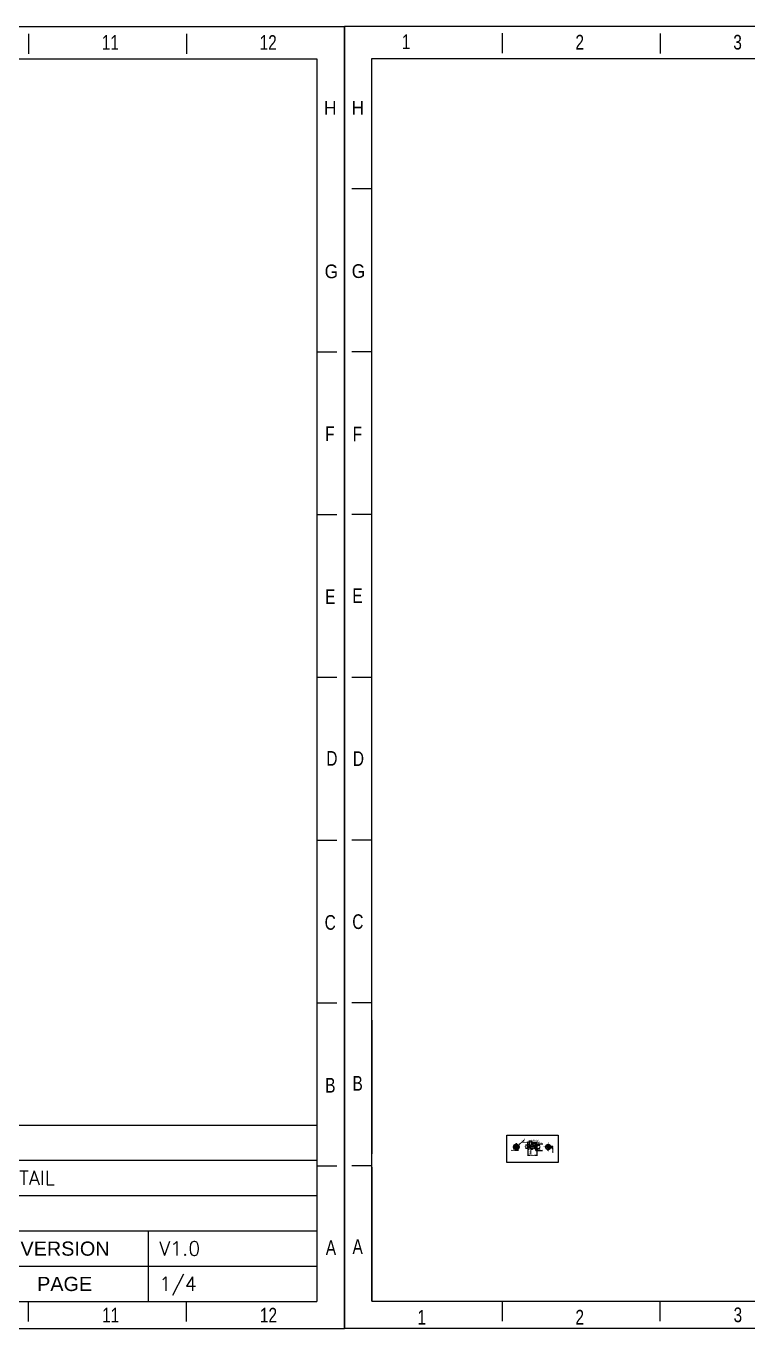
# Model space of a CAD drawing. Header units: millimetres. Extents: x 562 to 17351, y 2396 to 6995.
# Drawn here: x 3364 to 4648, y 2396 to 4714 of the extents above; entities that cross this region are included whole.
import ezdxf

# ---------------------------------------------------------------- set-up
doc = ezdxf.new("R2010")
doc.units = ezdxf.units.MM
doc.linetypes.add('CENTER', pattern=[0.6, 0.375, -0.075, 0.075, -0.075])
doc.linetypes.add('CENTER2', pattern=[28.575, 19.05, -3.175, 3.175, -3.175])
doc.layers.add('1轮廓线', color=7, linetype='Continuous', lineweight=25)
doc.layers.add('7中心线', color=1, linetype='CENTER2', lineweight=13)
doc.styles.add('CKSTANDARD', font='arial.ttf')
doc.styles.add('Roamns', font='romans.shx')
doc.styles.add('仿宋', font='simfang.ttf', dxfattribs={"width": 0.7})
doc.dimstyles.new('GB2：1', dxfattribs={"dimscale": 0.5, "dimtxt": 2.6, "dimasz": 1.8, "dimexe": 0.8, "dimexo": 0.1, "dimtad": 1, "dimdsep": 46, "dimtxsty": '仿宋', "dimcen": 2.5, "dimclrd": 3, "dimclre": 3, "dimclrt": 7, "dimadec": 0, "dimazin": 0, "dimtm": 1e-09, "dimtfac": 0.7, "dimtmove": 0, "dimatfit": 3, "dimfxl": 1, "dimtfill": 1, "dimlwd": 13, "dimlwe": 13, "dimarcsym": 0})

# ---------------------------------------------------------------- blocks, each defined once
blk = doc.blocks.new('standard template')
for p, q in [((3074, 30739), (3074, 30336)), ((6246, 30728), (6246, 30325)), ((31619, 30728), (31619, 30325)), ((34791, 30728), (34791, 30325)), ((456, 27607), (54, 27607)), ((456, 24334), (54, 24334)), ((37812, 24334), (37409, 24334)), ((456, 21062), (54, 21062)), ((37812, 21062), (37409, 21062)), ((456, 17790), (54, 17790)), ((37812, 17790), (37409, 17790)), ((456, 14517), (54, 14517)), ((37812, 14517), (37409, 14517)), ((456, 11245), (54, 11245)), ((37812, 11245), (37409, 11245)), ((456, 10901), (456, 8211)), ((456, 8211), (456, 10446)), ((456, 6313), (456, 10291)), ((23857, 8796), (37409, 8796)), ((456, 7973), (54, 7973)), ((456, 7944), (456, 5254)), ((23857, 8093), (37409, 8093)), ((37812, 7973), (37409, 7973)), ((23857, 7383), (37409, 7383)), ((23857, 6674), (37409, 6674)), ((34021, 6674), (34021, 5254)), ((23857, 5964), (37409, 5964)), ((456, 5254), (37409, 5254)), ((3074, 5254), (3074, 4851)), ((6246, 4851), (6246, 5254)), ((31619, 4851), (31619, 5254)), ((34791, 4851), (34791, 5254))]:
    blk.add_line(p, q)
at = {"color": 7}
blk.add_line((28856, 8796), (31734, 8796), dxfattribs=at)
blk.add_lwpolyline([(37963, 4700), (-97, 4700), (-97, 30879), (37963, 30879)], close=True)
for points in [[(456, 6674), (456, 5964), (456, 5254), (456, 30226), (37409, 30226), (37409, 5254)], [(456, 9631), (456, 8921), (456, 8211)]]:
    blk.add_lwpolyline(points, dxfattribs=at)
at = {"style": 'CKSTANDARD'}
for s, height, width, p in [('1', 295, 0.75, (1055, 30416)), ('2', 295, 0.75, (4545, 30408)), ('3', 295, 0.75, (7716, 30408)), ('11', 294.8, 0.75, (33090, 30408)), ('12', 294.8, 0.75, (36261, 30408)), ('H', 276, 0.9, (47, 29097)), ('H', 276, 0.9, (37555, 29102)), ('G', 276, 0.9, (50, 25816)), ('G', 276, 0.9, (37567, 25817)), ('F', 295, 0.75, (69, 22532)), ('F', 295, 0.75, (37578, 22543)), ('E', 295, 0.75, (62, 19285)), ('E', 295, 0.75, (37578, 19270)), ('D', 295, 0.75, (74, 16009)), ('D', 295, 0.75, (37601, 16020)), ('C', 295, 0.75, (62, 12732)), ('C', 295, 0.75, (37567, 12723)), ('B', 295, 0.75, (67, 9483)), ('B', 295, 0.75, (37578, 9450)), ('A', 295, 0.75, (67, 6202)), ('A', 295, 0.75, (37590, 6188)), ('1', 295, 0.75, (1373, 4783)), ('2', 295, 0.75, (4545, 4783)), ('3', 295, 0.75, (7722, 4830)), ('11', 294.8, 0.75, (33096, 4830)), ('12', 294.8, 0.75, (36267, 4830))]:
    blk.add_text(s, height=height, dxfattribs=dict(at, width=width)).set_placement(p)
at = {"char_height": 284.52, "width": 3912.01, "attachment_point": 1, "style": 'Roamns'}
for s, insert in [('{\\fArial|b0|i0|c0|p34;VERSION}', (31457, 6457)), ('{\\fArial|b0|i0|c0|p34;PAGE}', (31791, 5747))]:
    blk.add_mtext(s, dxfattribs=dict(at, insert=insert))
at = {"style": 'Roamns'}
for tag, p in [('PAGE_NAME', (27466, 7594)), ('PROJECT_NAME', (27466, 6884)), ('DRAWN_NAME', (27466, 6174)), ('VERSION', (34241, 6174)), ('SELECT_DATA', (27466, 5464)), ('PAGE_NUMBER', (34241, 5464))]:
    blk.add_attdef(tag, p, '', height=285, dxfattribs=at)
blk = doc.blocks.new('*U82')
at = {"layer": '7中心线', "color": 0, "linetype": 'CENTER2', "transparency": 16777216}
for p, q in [((-6.4, 0), (-0.58, 0)), ((0, 0.58), (0, 6.4)), ((0.58, 0), (6.4, 0)), ((0, -6.4), (0, -0.58))]:
    blk.add_line(p, q, dxfattribs=at)
at = {"layer": '7中心线', "color": 0, "linetype": 'Continuous', "transparency": 16777216}
for p, q in [((-0.29, 0), (0.29, 0)), ((0, -0.29), (0, 0.29))]:
    blk.add_line(p, q, dxfattribs=at)
blk = doc.blocks.new('*U83')
at = {"color": 0, "linetype": 'CENTER', "lineweight": 5, "ltscale": 0.2, "transparency": 16777216}
blk.add_line((13.5, 0), (-5.2, 0), dxfattribs=at)
blk = doc.blocks.new('*D84')
at = {"color": 3, "lineweight": 13, "transparency": 16777216}
for p, q in [((4259.3, 2724.6), (4259.3, 2731)), ((4260.2, 2730.6), (4261.9, 2730.6)), ((4262.8, 2724.2), (4262.8, 2731)), ((4262.8, 2730.6), (4274.8, 2730.6))]:
    blk.add_line(p, q, dxfattribs=at)
at = {"color": 3, "transparency": 16777216}
for points in [[(4260.2, 2730.8), (4260.2, 2730.5), (4259.3, 2730.6)], [(4261.9, 2730.8), (4261.9, 2730.5), (4262.8, 2730.6)]]:
    blk.add_solid(points, dxfattribs=at)
at = {"color": 7, "lineweight": 5, "transparency": 16777216, "insert": (4269.2, 2731.8), "char_height": 1.3, "attachment_point": 5, "style": '仿宋', "bg_fill": 3, "box_fill_scale": 1.1, "bg_fill_color": 256, "bg_fill_true_color": 13158600, "bg_fill_transparency": 0}
blk.add_mtext('3.5 [1/8"]%%P0.05', dxfattribs=at)
at = {"layer": 'Defpoints', "color": 0, "transparency": 16777216}
for p in [(4259.3, 2724.6), (4262.8, 2730.6), (4262.8, 2724.2)]:
    blk.add_point(p, dxfattribs=at)
blk = doc.blocks.new('*D85')
at = {"color": 3, "lineweight": 13, "transparency": 16777216}
for p, q in [((4256.8, 2728.3), (4245.5, 2728.3)), ((4256.8, 2722.7), (4256.8, 2728.7)), ((4258.4, 2728.3), (4257.7, 2728.3)), ((4259.3, 2724.6), (4259.3, 2728.7))]:
    blk.add_line(p, q, dxfattribs=at)
at = {"color": 3, "transparency": 16777216}
for points in [[(4257.7, 2728.5), (4257.7, 2728.2), (4256.8, 2728.3)], [(4258.4, 2728.5), (4258.4, 2728.2), (4259.3, 2728.3)]]:
    blk.add_solid(points, dxfattribs=at)
at = {"color": 7, "lineweight": 5, "transparency": 16777216, "insert": (4250.7, 2729.5), "char_height": 1.3, "attachment_point": 5, "style": '仿宋', "bg_fill": 3, "box_fill_scale": 1.1, "bg_fill_color": 256, "bg_fill_true_color": 13158600, "bg_fill_transparency": 0}
blk.add_mtext('2.5 [1/8"]%%P0.1', dxfattribs=at)
at = {"layer": 'Defpoints', "color": 0, "transparency": 16777216}
for p in [(4256.8, 2722.7), (4259.3, 2728.3), (4259.3, 2724.6)]:
    blk.add_point(p, dxfattribs=at)
blk = doc.blocks.new('*D86')
at = {"color": 3, "lineweight": 13, "transparency": 16777216}
for p, q in [((4261.9, 2728), (4261, 2728)), ((4262.8, 2724.2), (4262.8, 2728.4)), ((4262.8, 2728), (4264.6, 2728)), ((4264.6, 2724.2), (4264.6, 2728.4)), ((4265.5, 2728), (4276.7, 2728))]:
    blk.add_line(p, q, dxfattribs=at)
at = {"color": 3, "transparency": 16777216}
for points in [[(4261.9, 2728.1), (4261.9, 2727.8), (4262.8, 2728)], [(4265.5, 2728.1), (4265.5, 2727.8), (4264.6, 2728)]]:
    blk.add_solid(points, dxfattribs=at)
at = {"color": 7, "lineweight": 5, "transparency": 16777216, "insert": (4271.5, 2729.1), "char_height": 1.3, "attachment_point": 5, "style": '仿宋', "bg_fill": 3, "box_fill_scale": 1.1, "bg_fill_color": 256, "bg_fill_true_color": 13158600, "bg_fill_transparency": 0}
blk.add_mtext('1.8 [1/8"]%%P0.1', dxfattribs=at)
at = {"layer": 'Defpoints', "color": 0, "transparency": 16777216}
for p in [(4262.8, 2724.2), (4264.6, 2728), (4264.6, 2724.2)]:
    blk.add_point(p, dxfattribs=at)
blk = doc.blocks.new('*D87')
at = {"color": 3, "lineweight": 13, "transparency": 16777216}
for p, q in [((4264.6, 2724.6), (4264.6, 2726)), ((4265.5, 2725.6), (4271.7, 2725.6)), ((4272.6, 2722.4), (4272.6, 2726)), ((4272.6, 2725.6), (4283.3, 2725.6))]:
    blk.add_line(p, q, dxfattribs=at)
at = {"color": 3, "transparency": 16777216}
for points in [[(4265.5, 2725.7), (4265.5, 2725.4), (4264.6, 2725.6)], [(4271.7, 2725.7), (4271.7, 2725.4), (4272.6, 2725.6)]]:
    blk.add_solid(points, dxfattribs=at)
at = {"color": 7, "lineweight": 5, "transparency": 16777216, "insert": (4278.4, 2726.7), "char_height": 1.3, "attachment_point": 5, "style": '仿宋', "bg_fill": 3, "box_fill_scale": 1.1, "bg_fill_color": 256, "bg_fill_true_color": 13158600, "bg_fill_transparency": 0}
blk.add_mtext('8 [3/8"]%%P0.15', dxfattribs=at)
at = {"layer": 'Defpoints', "color": 0, "transparency": 16777216}
for p in [(4264.6, 2724.6), (4272.6, 2725.6), (4272.6, 2722.3)]:
    blk.add_point(p, dxfattribs=at)
blk = doc.blocks.new('*D88')
at = {"color": 3, "lineweight": 13, "transparency": 16777216}
for p, q in [((4261.1, 2722.2), (4261.7, 2722.2)), ((4261.1, 2717.7), (4261.7, 2717.7)), ((4261.3, 2721.3), (4261.3, 2718.6)), ((4261.3, 2717.7), (4261.3, 2704.9))]:
    blk.add_line(p, q, dxfattribs=at)
at = {"color": 3, "transparency": 16777216}
for points in [[(4261.2, 2721.3), (4261.5, 2721.3), (4261.3, 2722.2)], [(4261.2, 2718.6), (4261.5, 2718.6), (4261.3, 2717.7)]]:
    blk.add_solid(points, dxfattribs=at)
at = {"color": 7, "lineweight": 5, "transparency": 16777216, "insert": (4260.2, 2710.5), "char_height": 1.3, "attachment_point": 5, "rotation": 90, "style": '仿宋', "bg_fill": 3, "box_fill_scale": 1.1, "bg_fill_color": 256, "bg_fill_true_color": 13158600, "bg_fill_transparency": 0}
blk.add_mtext('%%C4.5 [1/8"]%%P0.1', dxfattribs=at)
at = {"layer": 'Defpoints', "color": 0, "transparency": 16777216}
for p in [(4261, 2722.2), (4261, 2717.7), (4261.3, 2717.7)]:
    blk.add_point(p, dxfattribs=at)
blk = doc.blocks.new('*D89')
at = {"color": 3, "lineweight": 13, "transparency": 16777216}
for p, q in [((4270.1, 2718.4), (4270.1, 2713.4)), ((4271, 2713.8), (4271.7, 2713.8)), ((4272.6, 2717.5), (4272.6, 2713.4)), ((4272.6, 2713.8), (4282.5, 2713.8))]:
    blk.add_line(p, q, dxfattribs=at)
at = {"color": 3, "transparency": 16777216}
for points in [[(4271, 2713.9), (4271, 2713.6), (4270.1, 2713.8)], [(4271.7, 2713.9), (4271.7, 2713.6), (4272.6, 2713.8)]]:
    blk.add_solid(points, dxfattribs=at)
at = {"color": 7, "lineweight": 5, "transparency": 16777216, "insert": (4278, 2715.2), "char_height": 1.3, "attachment_point": 5, "style": '仿宋', "bg_fill": 3, "box_fill_scale": 1.1, "bg_fill_color": 256, "bg_fill_true_color": 13158600, "bg_fill_transparency": 0}
blk.add_mtext('2.5 [1/8"]{\\H0.7x;\\S+0.3^  0;}', dxfattribs=at)
at = {"layer": 'Defpoints', "color": 0, "transparency": 16777216}
for p in [(4270.1, 2718.5), (4272.6, 2717.5), (4272.6, 2713.8)]:
    blk.add_point(p, dxfattribs=at)
blk = doc.blocks.new('*D90')
at = {"color": 3, "lineweight": 13, "transparency": 16777216}
for p, q in [((4271, 2722.9), (4277.9, 2722.9)), ((4271.5, 2717), (4277.9, 2717)), ((4277.5, 2722), (4277.5, 2717.9))]:
    blk.add_line(p, q, dxfattribs=at)
at = {"color": 3, "transparency": 16777216}
for points in [[(4277.4, 2722), (4277.7, 2722), (4277.5, 2722.9)], [(4277.4, 2717.9), (4277.7, 2717.9), (4277.5, 2717)]]:
    blk.add_solid(points, dxfattribs=at)
at = {"color": 7, "lineweight": 5, "transparency": 16777216, "insert": (4276.6, 2720), "char_height": 1.3, "attachment_point": 5, "rotation": 90, "style": '仿宋', "bg_fill": 3, "box_fill_scale": 1.1, "bg_fill_color": 256, "bg_fill_true_color": 13158600, "bg_fill_transparency": 0}
blk.add_mtext('M6', dxfattribs=at)
at = {"layer": 'Defpoints', "color": 0, "transparency": 16777216}
for p in [(4271, 2722.9), (4271.5, 2717), (4277.5, 2717)]:
    blk.add_point(p, dxfattribs=at)
blk = doc.blocks.new('*U80')
at = {"color": 0, "linetype": 'CENTER', "lineweight": 5, "ltscale": 0.2, "transparency": 16777216}
for p, q in [((-8.4, 0), (-0.98, 0)), ((0, 0.98), (0, 8.4)), ((0.98, 0), (8.4, 0)), ((0, -8.4), (0, -0.98))]:
    blk.add_line(p, q, dxfattribs=at)
at = {"color": 0, "linetype": 'Continuous', "lineweight": 5, "ltscale": 0.2, "transparency": 16777216}
for p, q in [((-0.49, 0), (0.49, 0)), ((0, -0.49), (0, 0.49))]:
    blk.add_line(p, q, dxfattribs=at)
blk = doc.blocks.new('*D91')
at = {"color": 3, "lineweight": 13, "transparency": 16777216}
for p, q in [((4293.6, 2721.4), (4300.8, 2721.4)), ((4293.6, 2718.4), (4300.8, 2718.4)), ((4300.4, 2720.5), (4300.4, 2719.3)), ((4300.4, 2718.4), (4300.4, 2709.4))]:
    blk.add_line(p, q, dxfattribs=at)
at = {"color": 3, "transparency": 16777216}
for points in [[(4300.3, 2720.5), (4300.6, 2720.5), (4300.4, 2721.4)], [(4300.3, 2719.3), (4300.6, 2719.3), (4300.4, 2718.4)]]:
    blk.add_solid(points, dxfattribs=at)
at = {"color": 7, "lineweight": 5, "transparency": 16777216, "insert": (4298.9, 2713.5), "char_height": 1.3, "attachment_point": 5, "rotation": 90, "style": '仿宋', "bg_fill": 3, "box_fill_scale": 1.1, "bg_fill_color": 256, "bg_fill_true_color": 13158600, "bg_fill_transparency": 0}
blk.add_mtext('3 [1/8"]{\\H0.7x;\\S+0.03^ +0.08;}', dxfattribs=at)
at = {"layer": 'Defpoints', "color": 0, "transparency": 16777216}
for p in [(4293.5, 2721.4), (4293.5, 2718.4), (4300.4, 2718.4)]:
    blk.add_point(p, dxfattribs=at)
blk = doc.blocks.new('*D92')
at = {"color": 3, "lineweight": 13, "transparency": 16777216}
for p, q in [((4233.6, 2713.3), (4227.1, 2713.3)), ((4233.6, 2719.3), (4233.6, 2712.9)), ((4237.7, 2713.3), (4234.5, 2713.3)), ((4238.6, 2719.3), (4238.6, 2712.9))]:
    blk.add_line(p, q, dxfattribs=at)
at = {"color": 3, "transparency": 16777216}
for points in [[(4234.5, 2713.5), (4234.5, 2713.2), (4233.6, 2713.3)], [(4237.7, 2713.5), (4237.7, 2713.2), (4238.6, 2713.3)]]:
    blk.add_solid(points, dxfattribs=at)
at = {"color": 7, "lineweight": 5, "transparency": 16777216, "insert": (4229.9, 2714.5), "char_height": 1.3, "attachment_point": 5, "style": '仿宋', "bg_fill": 3, "box_fill_scale": 1.1, "bg_fill_color": 256, "bg_fill_true_color": 13158600, "bg_fill_transparency": 0}
blk.add_mtext('5 [1/4"]', dxfattribs=at)
at = {"layer": 'Defpoints', "color": 0, "transparency": 16777216}
for p in [(4233.6, 2719.4), (4238.6, 2719.4), (4238.6, 2713.3)]:
    blk.add_point(p, dxfattribs=at)
blk = doc.blocks.new('*D93')
at = {"layer": '1轮廓线', "color": 3, "lineweight": 13, "transparency": 16777216}
for p, q in [((4256.7, 2722.9), (4252.2, 2722.9)), ((4256.7, 2717.1), (4252.2, 2717.1)), ((4252.6, 2722), (4252.6, 2718))]:
    blk.add_line(p, q, dxfattribs=at)
at = {"layer": '1轮廓线', "color": 3, "transparency": 16777216}
for points in [[(4252.4, 2722), (4252.7, 2722), (4252.6, 2722.9)], [(4252.4, 2718), (4252.7, 2718), (4252.6, 2717.1)]]:
    blk.add_solid(points, dxfattribs=at)
at = {"layer": '1轮廓线', "color": 7, "transparency": 16777216, "insert": (4251.5, 2720), "char_height": 1.3, "attachment_point": 5, "rotation": 89.6486, "style": '仿宋', "bg_fill": 3, "box_fill_scale": 1.1, "bg_fill_color": 256, "bg_fill_true_color": 13158600, "bg_fill_transparency": 0}
blk.add_mtext('（%%C6）', dxfattribs=at)
at = {"layer": 'Defpoints', "color": 0, "transparency": 16777216}
for p in [(4252.6, 2717.1), (4256.7, 2717.1), (4256.8, 2722.9)]:
    blk.add_point(p, dxfattribs=at)
blk = doc.blocks.new('*D94')
at = {"color": 3, "lineweight": 13, "transparency": 16777216}
for p, q in [((4231.9, 2716.2), (4231.3, 2715.6)), ((4250.5, 2732.9), (4240.3, 2723.7))]:
    blk.add_line(p, q, dxfattribs=at)
at = {"color": 7, "transparency": 16777216, "insert": (4245, 2729.5), "char_height": 1.3, "attachment_point": 5, "rotation": 41.8334, "style": '仿宋', "bg_fill": 3, "box_fill_scale": 1.1, "bg_fill_color": 256, "bg_fill_true_color": 13158600, "bg_fill_transparency": 0}
blk.add_mtext('∅9.4 [∅3/8"]%%P0.15', dxfattribs=at)
at = {"color": 3, "lineweight": 13, "transparency": 16777216}
blk.add_line((4232.6, 2716.8), (4239.6, 2723.1), dxfattribs=at)
at = {"color": 3, "transparency": 16777216}
for points in [[(4231.8, 2716.4), (4232, 2716.1), (4232.6, 2716.8)], [(4240.2, 2723.8), (4240.4, 2723.6), (4239.6, 2723.1)]]:
    blk.add_solid(points, dxfattribs=at)
at = {"layer": 'Defpoints', "color": 0, "transparency": 16777216}
for p in [(4232.6, 2716.8), (4239.6, 2723.1)]:
    blk.add_point(p, dxfattribs=at)
blk = doc.blocks.new('*D95')
at = {"color": 3, "lineweight": 13, "transparency": 16777216}
for p, q in [((4256.8, 2717), (4256.8, 2704.1)), ((4272.6, 2717.5), (4272.6, 2704.1)), ((4271.7, 2704.5), (4257.7, 2704.5))]:
    blk.add_line(p, q, dxfattribs=at)
at = {"color": 3, "transparency": 16777216}
for points in [[(4257.7, 2704.7), (4257.7, 2704.4), (4256.8, 2704.5)], [(4271.7, 2704.7), (4271.7, 2704.4), (4272.6, 2704.5)]]:
    blk.add_solid(points, dxfattribs=at)
at = {"color": 7, "transparency": 16777216, "insert": (4264.7, 2705.7), "char_height": 1.3, "attachment_point": 5, "style": '仿宋', "bg_fill": 3, "box_fill_scale": 1.1, "bg_fill_color": 256, "bg_fill_true_color": 13158600, "bg_fill_transparency": 0}
blk.add_mtext('15.8 [5/8"]', dxfattribs=at)
at = {"layer": 'Defpoints', "color": 0, "transparency": 16777216}
for p in [(4256.8, 2717.1), (4272.6, 2717.5), (4256.8, 2704.5)]:
    blk.add_point(p, dxfattribs=at)

msp = doc.modelspace()

# ---------------------------------------------------------------- linework, layer by layer
at = {"layer": '1轮廓线', "linetype": 'Continuous', "lineweight": 13}
for p, q in [((4231.105, 2719.979), (4231.405, 2719.979)), ((4231.405, 2719.979), (4233.205, 2719.979)), ((4235.215, 2720.579), (4235.617, 2720.178)), ((4235.215, 2719.379), (4235.617, 2719.781)), ((4235.505, 2720.869), (4235.907, 2720.467)), ((4235.505, 2719.09), (4235.907, 2719.492)), ((4236.705, 2720.869), (4236.303, 2720.467)), ((4236.705, 2719.09), (4236.303, 2719.492)), ((4236.995, 2720.579), (4236.593, 2720.178)), ((4236.995, 2719.379), (4236.593, 2719.781)), ((4240.805, 2719.979), (4239.005, 2719.979)), ((4241.105, 2719.979), (4240.805, 2719.979)), ((4297.575, 2719.912), (4297.675, 2719.912))]:
    msp.add_line(p, q, dxfattribs=at)
at = {"layer": '1轮廓线', "linetype": 'Continuous', "lineweight": 25}
for p, q in [((4233.605, 2720.579), (4234.007, 2720.178)), ((4233.605, 2719.379), (4233.605, 2720.579)), ((4233.605, 2720.579), (4235.215, 2720.579)), ((4233.605, 2719.379), (4234.007, 2719.781)), ((4235.215, 2719.379), (4233.605, 2719.379)), ((4234.007, 2720.178), (4234.007, 2719.781)), ((4235.617, 2720.178), (4234.007, 2720.178)), ((4235.617, 2719.781), (4234.007, 2719.781)), ((4235.505, 2722.479), (4235.907, 2722.078)), ((4235.505, 2720.869), (4235.505, 2722.479)), ((4235.505, 2722.479), (4236.705, 2722.479)), ((4235.505, 2717.479), (4235.505, 2719.09)), ((4235.505, 2717.479), (4235.907, 2717.881)), ((4236.705, 2717.479), (4235.505, 2717.479)), ((4235.907, 2722.078), (4236.303, 2722.078)), ((4235.907, 2720.467), (4235.907, 2722.078)), ((4235.907, 2719.492), (4235.907, 2717.881)), ((4235.907, 2717.881), (4236.303, 2717.881)), ((4236.705, 2722.479), (4236.303, 2722.078)), ((4236.303, 2720.467), (4236.303, 2722.078)), ((4236.303, 2717.881), (4236.303, 2719.492)), ((4236.705, 2717.479), (4236.303, 2717.881)), ((4238.203, 2720.178), (4236.593, 2720.178)), ((4236.593, 2719.781), (4238.203, 2719.781)), ((4236.705, 2722.479), (4236.705, 2720.869)), ((4236.705, 2719.09), (4236.705, 2717.479)), ((4236.995, 2720.579), (4238.605, 2720.579)), ((4236.995, 2719.379), (4238.605, 2719.379)), ((4238.605, 2720.579), (4238.203, 2720.178)), ((4238.203, 2719.781), (4238.203, 2720.178)), ((4238.605, 2719.379), (4238.203, 2719.781)), ((4238.605, 2720.579), (4238.605, 2719.379)), ((4256.785, 2722.879), (4258.585, 2724.679)), ((4256.785, 2722.479), (4256.785, 2722.879)), ((4256.785, 2720.869), (4256.785, 2722.479)), ((4256.785, 2719.379), (4256.785, 2720.579)), ((4256.785, 2717.479), (4256.785, 2719.09)), ((4256.785, 2717.079), (4256.785, 2717.479)), ((4258.585, 2715.279), (4256.785, 2717.079)), ((4258.585, 2724.679), (4259.185, 2724.679)), ((4259.185, 2715.279), (4258.585, 2715.279)), ((4259.144, 2718.734), (4259.144, 2721.225)), ((4259.185, 2724.679), (4259.285, 2724.579)), ((4259.285, 2715.379), (4259.185, 2715.279)), ((4259.285, 2724.579), (4259.285, 2722.229)), ((4259.285, 2722.229), (4262.785, 2722.229)), ((4259.285, 2717.729), (4259.285, 2715.379)), ((4262.785, 2717.729), (4259.285, 2717.729)), ((4262.785, 2724.179), (4263.785, 2724.679)), ((4262.785, 2722.229), (4262.785, 2724.179)), ((4262.785, 2715.779), (4262.785, 2717.729)), ((4263.785, 2715.279), (4262.785, 2715.779)), ((4263.785, 2724.679), (4264.485, 2724.679)), ((4264.485, 2715.279), (4263.785, 2715.279)), ((4264.485, 2724.679), (4264.585, 2724.579)), ((4264.585, 2715.379), (4264.485, 2715.279)), ((4264.585, 2724.879), (4264.585, 2722.379)), ((4264.585, 2722.379), (4265.353, 2722.379)), ((4265.385, 2717.579), (4264.585, 2717.579)), ((4264.585, 2717.579), (4264.585, 2715.379)), ((4265.352, 2722.379), (4265.353, 2722.379)), ((4265.385, 2717.179), (4265.385, 2717.579)), ((4265.535, 2717.029), (4265.385, 2717.179)), ((4265.485, 2722.15), (4265.485, 2722.15)), ((4265.535, 2717.029), (4265.535, 2717.03)), ((4265.935, 2722.929), (4265.935, 2722.929)), ((4265.935, 2722.929), (4266.035, 2722.929)), ((4265.985, 2717.809), (4265.985, 2717.809)), ((4266.035, 2722.93), (4266.035, 2722.929)), ((4266.435, 2717.029), (4266.435, 2717.029)), ((4266.535, 2717.029), (4266.435, 2717.029)), ((4266.485, 2722.15), (4266.485, 2722.15)), ((4266.535, 2717.029), (4266.535, 2717.03)), ((4266.935, 2722.929), (4266.935, 2722.93)), ((4266.935, 2722.929), (4267.035, 2722.929)), ((4266.985, 2717.809), (4266.985, 2717.809)), ((4267.035, 2722.929), (4267.035, 2722.929)), ((4267.435, 2717.03), (4267.435, 2717.029)), ((4267.535, 2717.029), (4267.435, 2717.029)), ((4267.485, 2722.15), (4267.485, 2722.15)), ((4267.535, 2717.029), (4267.535, 2717.029)), ((4267.935, 2722.929), (4267.935, 2722.929)), ((4267.935, 2722.929), (4268.035, 2722.929)), ((4267.985, 2717.809), (4267.985, 2717.809)), ((4268.035, 2722.929), (4268.035, 2722.929)), ((4268.435, 2717.029), (4268.435, 2717.029)), ((4268.535, 2717.029), (4268.435, 2717.029)), ((4268.485, 2722.15), (4268.485, 2722.15)), ((4268.535, 2717.029), (4268.535, 2717.03)), ((4268.935, 2722.929), (4268.935, 2722.929)), ((4268.935, 2722.929), (4269.035, 2722.929)), ((4268.985, 2717.809), (4268.985, 2717.809)), ((4269.035, 2722.929), (4269.035, 2722.929)), ((4269.435, 2717.03), (4269.435, 2717.029)), ((4269.535, 2717.029), (4269.435, 2717.029)), ((4269.485, 2722.15), (4269.485, 2722.15)), ((4269.535, 2717.029), (4269.535, 2717.029)), ((4269.935, 2722.929), (4269.935, 2722.929)), ((4269.935, 2722.929), (4270.035, 2722.929)), ((4269.985, 2717.809), (4269.985, 2717.809)), ((4270.035, 2722.929), (4270.035, 2722.929)), ((4272.285, 2721.479), (4270.085, 2721.479)), ((4270.085, 2721.479), (4270.085, 2718.479)), ((4272.517, 2719.979), (4270.085, 2719.979)), ((4270.085, 2718.479), (4272.285, 2718.479)), ((4270.435, 2717.03), (4270.435, 2717.029)), ((4270.535, 2717.029), (4270.435, 2717.029)), ((4270.485, 2722.15), (4270.485, 2722.15)), ((4270.535, 2717.029), (4270.535, 2717.029)), ((4270.935, 2722.929), (4270.935, 2722.929)), ((4270.935, 2722.929), (4271.035, 2722.929)), ((4270.985, 2717.809), (4270.985, 2717.809)), ((4271.035, 2722.929), (4271.035, 2722.929)), ((4271.435, 2717.03), (4271.435, 2717.029)), ((4271.535, 2717.029), (4271.435, 2717.029)), ((4271.485, 2722.15), (4271.485, 2722.15)), ((4271.535, 2717.029), (4271.535, 2717.029)), ((4271.935, 2722.929), (4271.935, 2722.929)), ((4271.935, 2722.929), (4272.035, 2722.929)), ((4271.985, 2717.809), (4271.985, 2717.809)), ((4272.035, 2722.929), (4272.035, 2722.929)), ((4272.585, 2721.779), (4272.285, 2721.479)), ((4272.285, 2718.479), (4272.585, 2718.179)), ((4272.585, 2717.529), (4272.307, 2717.251)), ((4272.307, 2717.251), (4272.307, 2717.251)), ((4272.485, 2722.15), (4272.485, 2722.15)), ((4272.585, 2722.323), (4272.585, 2722.323)), ((4272.585, 2722.323), (4272.585, 2721.779)), ((4272.585, 2721.779), (4272.585, 2718.179)), ((4272.585, 2718.179), (4272.585, 2717.529))]:
    msp.add_line(p, q, dxfattribs=at)
at = {"layer": '1轮廓线'}
for p in [(4270.085, 2721.479), (4270.085, 2718.479)]:
    msp.add_line(p, (4269.683, 2719.979), dxfattribs=at)
at = {"layer": '1轮廓线', "linetype": 'Continuous', "lineweight": 25}
for start, end in [(0, 180), (180, 0)]:
    msp.add_arc((4236.105, 2719.979), 4.7, start, end, dxfattribs=at)
for points, degree, knots in [([(4235.215, 2720.579), (4235.279, 2720.579), (4235.335, 2720.604), (4235.384, 2720.626), (4235.421, 2720.663), (4235.458, 2720.699), (4235.48, 2720.749), (4235.505, 2720.805), (4235.505, 2720.869)], 2, [0, 0, 0, 0.25, 0.25, 0.5, 0.5, 0.75, 0.75, 1, 1, 1]), ([(4235.505, 2719.09), (4235.505, 2719.153), (4235.48, 2719.21), (4235.459, 2719.258), (4235.421, 2719.296), (4235.386, 2719.332), (4235.335, 2719.355), (4235.28, 2719.379), (4235.215, 2719.379)], 2, [0, 0, 0, 0.25, 0.25, 0.5, 0.5, 0.75, 0.75, 1, 1, 1]), ([(4235.907, 2720.467), (4235.907, 2720.404), (4235.882, 2720.347), (4235.861, 2720.299), (4235.823, 2720.261), (4235.787, 2720.225), (4235.737, 2720.202), (4235.682, 2720.178), (4235.617, 2720.178)], 2, [0, 0, 0, 0.25, 0.25, 0.5, 0.5, 0.75, 0.75, 1, 1, 1]), ([(4235.617, 2719.781), (4235.681, 2719.781), (4235.737, 2719.756), (4235.786, 2719.735), (4235.823, 2719.698), (4235.86, 2719.662), (4235.882, 2719.612), (4235.907, 2719.556), (4235.907, 2719.492)], 2, [0, 0, 0, 0.25, 0.25, 0.5, 0.5, 0.75, 0.75, 1, 1, 1]), ([(4236.593, 2720.178), (4236.53, 2720.178), (4236.473, 2720.202), (4236.425, 2720.224), (4236.387, 2720.261), (4236.351, 2720.297), (4236.328, 2720.347), (4236.303, 2720.403), (4236.303, 2720.467)], 2, [0, 0, 0, 0.25, 0.25, 0.5, 0.5, 0.75, 0.75, 1, 1, 1]), ([(4236.303, 2719.492), (4236.303, 2719.555), (4236.328, 2719.612), (4236.349, 2719.66), (4236.387, 2719.698), (4236.423, 2719.734), (4236.473, 2719.756), (4236.528, 2719.781), (4236.593, 2719.781)], 2, [0, 0, 0, 0.25, 0.25, 0.5, 0.5, 0.75, 0.75, 1, 1, 1]), ([(4236.705, 2720.869), (4236.705, 2720.806), (4236.73, 2720.749), (4236.751, 2720.701), (4236.789, 2720.663), (4236.825, 2720.627), (4236.875, 2720.604), (4236.93, 2720.579), (4236.995, 2720.579)], 2, [0, 0, 0, 0.25, 0.25, 0.5, 0.5, 0.75, 0.75, 1, 1, 1]), ([(4236.995, 2719.379), (4236.931, 2719.379), (4236.875, 2719.355), (4236.827, 2719.333), (4236.789, 2719.296), (4236.753, 2719.26), (4236.73, 2719.21), (4236.705, 2719.154), (4236.705, 2719.09)], 2, [0, 0, 0, 0.25, 0.25, 0.5, 0.5, 0.75, 0.75, 1, 1, 1]), ([(4256.785, 2720.579), (4256.785, 2720.579), (4256.785, 2720.604), (4256.785, 2720.626), (4256.785, 2720.699), (4256.785, 2720.749), (4256.785, 2720.805), (4256.785, 2720.869)], 2, [0, 0, 0, 0.25, 0.25, 0.5, 0.75, 0.75, 1, 1, 1]), ([(4256.785, 2719.09), (4256.785, 2719.153), (4256.785, 2719.21), (4256.785, 2719.258), (4256.785, 2719.332), (4256.785, 2719.355), (4256.785, 2719.379), (4256.785, 2719.379)], 2, [0, 0, 0, 0.25003946, 0.25003946, 0.50007892, 0.75011838, 0.75011838, 1, 1, 1]), ([(4268.56, 2717.065), (4268.559, 2717.063), (4268.558, 2717.061), (4268.55, 2717.039), (4268.542, 2717.029), (4268.535, 2717.029)], 3, [0, 0, 0, 0, 0.09767674, 0.09767674, 1, 1, 1, 1]), ([(4271.535, 2717.029), (4271.543, 2717.029), (4271.552, 2717.042), (4271.561, 2717.068), (4271.562, 2717.071), (4271.563, 2717.074)], 3, [0, 0, 0, 0, 0.90211998, 0.90211998, 1, 1, 1, 1]), ([(4272.585, 2721.479), (4272.399, 2721.479), (4272.285, 2721.479), (4272.285, 2721.479)], 2, [0, 0, 0, 0.50006915, 1, 1, 1]), ([(4272.517, 2719.979), (4272.398, 2720.185), (4272.341, 2720.371), (4272.285, 2720.553), (4272.285, 2720.905), (4272.398, 2721.273), (4272.517, 2721.479)], 2, [0, 0, 0, 0.25, 0.25, 0.5, 0.75, 1, 1, 1]), ([(4272.517, 2718.479), (4272.398, 2718.685), (4272.341, 2718.871), (4272.285, 2719.053), (4272.285, 2719.405), (4272.398, 2719.773), (4272.517, 2719.979)], 2, [0, 0, 0, 0.25, 0.25, 0.5, 0.75, 1, 1, 1])]:
    msp.add_open_spline(points, degree=degree, knots=knots, dxfattribs=at)
for points, degree in [([(4265.352, 2722.379), (4265.397, 2722.303), (4265.441, 2722.226), (4265.485, 2722.15)], 3), ([(4265.812, 2722.716), (4265.647, 2722.435), (4265.482, 2722.154)], 2), ([(4265.485, 2722.15), (4265.635, 2722.41), (4265.785, 2722.67), (4265.935, 2722.929)], 3), ([(4265.985, 2717.809), (4265.835, 2717.549), (4265.685, 2717.289), (4265.535, 2717.03)], 3), ([(4266.435, 2717.029), (4266.285, 2717.289), (4266.135, 2717.549), (4265.985, 2717.809)], 3), ([(4266.035, 2722.93), (4266.185, 2722.67), (4266.335, 2722.41), (4266.485, 2722.15)], 3), ([(4266.485, 2722.15), (4266.635, 2722.41), (4266.785, 2722.67), (4266.935, 2722.93)], 3), ([(4266.985, 2717.809), (4266.835, 2717.549), (4266.685, 2717.29), (4266.535, 2717.03)], 3), ([(4266.535, 2717.03), (4266.544, 2717.03), (4266.553, 2717.044), (4266.562, 2717.072)], 3), ([(4266.908, 2722.888), (4266.917, 2722.916), (4266.926, 2722.929), (4266.935, 2722.929)], 3), ([(4267.435, 2717.03), (4267.285, 2717.29), (4267.135, 2717.549), (4266.985, 2717.809)], 3), ([(4267.035, 2722.929), (4267.185, 2722.669), (4267.335, 2722.409), (4267.485, 2722.15)], 3), ([(4267.485, 2722.15), (4267.635, 2722.409), (4267.785, 2722.669), (4267.935, 2722.929)], 3), ([(4267.985, 2717.809), (4267.835, 2717.549), (4267.685, 2717.289), (4267.535, 2717.029)], 3), ([(4267.562, 2717.071), (4267.553, 2717.043), (4267.544, 2717.029), (4267.535, 2717.029)], 3), ([(4267.908, 2722.887), (4267.917, 2722.915), (4267.926, 2722.929), (4267.935, 2722.929)], 3), ([(4268.435, 2717.029), (4268.285, 2717.289), (4268.135, 2717.549), (4267.985, 2717.809)], 3), ([(4268.035, 2722.929), (4268.185, 2722.669), (4268.335, 2722.41), (4268.485, 2722.15)], 3), ([(4268.485, 2722.15), (4268.635, 2722.41), (4268.785, 2722.669), (4268.935, 2722.929)], 3), ([(4268.985, 2717.809), (4268.835, 2717.55), (4268.685, 2717.29), (4268.535, 2717.03)], 3), ([(4268.557, 2717.06), (4268.773, 2717.432), (4268.989, 2717.802)], 2), ([(4268.908, 2722.887), (4268.917, 2722.915), (4268.926, 2722.929), (4268.935, 2722.929)], 3), ([(4269.435, 2717.03), (4269.285, 2717.29), (4269.135, 2717.55), (4268.985, 2717.809)], 3), ([(4269.035, 2722.929), (4269.185, 2722.67), (4269.335, 2722.41), (4269.485, 2722.15)], 3), ([(4269.909, 2722.887), (4269.695, 2722.521), (4269.481, 2722.156)], 2), ([(4269.485, 2722.15), (4269.635, 2722.41), (4269.785, 2722.67), (4269.935, 2722.929)], 3), ([(4269.985, 2717.809), (4269.835, 2717.549), (4269.685, 2717.289), (4269.535, 2717.029)], 3), ([(4269.907, 2722.883), (4269.916, 2722.914), (4269.926, 2722.929), (4269.935, 2722.929)], 3), ([(4270.435, 2717.03), (4270.285, 2717.289), (4270.135, 2717.549), (4269.985, 2717.809)], 3), ([(4270.035, 2722.929), (4270.185, 2722.67), (4270.335, 2722.41), (4270.485, 2722.15)], 3), ([(4270.485, 2722.15), (4270.635, 2722.41), (4270.785, 2722.67), (4270.935, 2722.929)], 3), ([(4270.985, 2717.809), (4270.835, 2717.549), (4270.685, 2717.289), (4270.535, 2717.029)], 3), ([(4270.908, 2722.888), (4270.917, 2722.916), (4270.926, 2722.929), (4270.935, 2722.929)], 3), ([(4271.435, 2717.03), (4271.285, 2717.289), (4271.135, 2717.549), (4270.985, 2717.809)], 3), ([(4271.035, 2722.929), (4271.185, 2722.67), (4271.335, 2722.41), (4271.485, 2722.15)], 3), ([(4271.485, 2722.15), (4271.635, 2722.41), (4271.785, 2722.67), (4271.935, 2722.929)], 3), ([(4271.985, 2717.809), (4271.835, 2717.549), (4271.685, 2717.289), (4271.535, 2717.029)], 3), ([(4272.307, 2717.251), (4272.2, 2717.437), (4272.092, 2717.623), (4271.985, 2717.809)], 3), ([(4272.035, 2722.929), (4272.185, 2722.67), (4272.335, 2722.41), (4272.485, 2722.15)], 3), ([(4272.285, 2718.479), (4272.285, 2718.479), (4272.399, 2718.479), (4272.517, 2718.479)], 2), ([(4272.485, 2722.15), (4272.518, 2722.208), (4272.552, 2722.266), (4272.585, 2722.323)], 3)]:
    msp.add_open_spline(points, degree=degree, dxfattribs=at)

# ---------------------------------------------------------------- block references
at = {"transparency": 33554595}
ref = msp.add_blockref('standard template', (570.607, 1980.14), dxfattribs=dict(at, xscale=0.0885002660397285, yscale=0.0885002660397285, zscale=0.0885002660397285))
ref.add_attrib('PAGE_NAME', 'KLCOB V2 PANEL DETAIL', (3001.352, 2652.181), dxfattribs={"height": 25.18017, "style": 'Roamns'})
ref.add_attrib('VERSION', 'V1.0', (3600.943, 2526.554), dxfattribs={"height": 25.1802, "style": 'Roamns'})
ref.add_attrib('PAGE_NUMBER', '1/4', (3600.943, 2463.741), dxfattribs={"height": 25.1802, "style": 'Roamns'})
at = {"lineweight": -3, "transparency": 33554595, "xscale": 0.0885002660397285, "yscale": 0.0885002660397285, "zscale": 0.0885002660397285}
msp.add_blockref('standard template', (3938.931, 1980.689), dxfattribs=at)
at = {"color": 3, "linetype": 'CENTER', "lineweight": 5, "ltscale": 0.2}
msp.add_blockref('*U83', (4261.035, 2719.979), dxfattribs=at)
at = {"layer": '7中心线', "linetype": 'CENTER2'}
msp.add_blockref('*U82', (4236.105, 2719.979), dxfattribs=at)

# ---------------------------------------------------------------- next in the draw order: dimensions: what is measured, and where the dimension line sits
at = {"color": 6, "lineweight": 5}
dim = msp.add_linear_dim(base=(4262.785, 2730.647), p1=(4259.285, 2724.579), p2=(4262.785, 2724.179), text='<>%%P0.05', dimstyle='GB2：1', dxfattribs=at)
dim.commit()
dim.dimension.update_dxf_attribs({"geometry": '*D84', "text_midpoint": (4269.242, 2730.647), "dimtype": 160})

# ---------------------------------------------------------------- next in the draw order: dimensions: what is measured, and where the dimension line sits
dim = msp.add_linear_dim(base=(4259.285, 2728.311), p1=(4256.785, 2722.679), p2=(4259.285, 2724.579), text='<>%%P0.1', dimstyle='GB2：1', dxfattribs=at)
dim.commit()
dim.dimension.update_dxf_attribs({"geometry": '*D85', "text_midpoint": (4250.682, 2728.311), "dimtype": 160})

# ---------------------------------------------------------------- next in the draw order: dimensions: what is measured, and where the dimension line sits
dim = msp.add_linear_dim(base=(4238.605, 2713.324), p1=(4233.605, 2719.379), p2=(4238.605, 2719.379), dimstyle='GB2：1', dxfattribs=at)
dim.commit()
dim.dimension.update_dxf_attribs({"geometry": '*D92', "text_midpoint": (4229.902, 2713.324), "dimtype": 160})
dim = msp.add_linear_dim(base=(4264.585, 2727.967), p1=(4262.785, 2724.179), p2=(4264.585, 2724.179), text='<>%%P0.1', dimstyle='GB2：1', dxfattribs=at)
dim.commit()
dim.dimension.update_dxf_attribs({"geometry": '*D86', "text_midpoint": (4271.546, 2729.123)})

# ---------------------------------------------------------------- next in the draw order: dimensions: what is measured, and where the dimension line sits
dim = msp.add_linear_dim(base=(4272.585, 2725.571), p1=(4264.585, 2724.579), p2=(4272.585, 2722.323), text='<>%%P0.15', dimstyle='GB2：1', dxfattribs=at)
dim.commit()
dim.dimension.update_dxf_attribs({"geometry": '*D87', "text_midpoint": (4278.386, 2726.726)})

# ---------------------------------------------------------------- next in the draw order: dimensions: what is measured, and where the dimension line sits
dim = msp.add_linear_dim(base=(4261.327, 2717.729), p1=(4261.035, 2722.229), p2=(4261.035, 2717.729), angle=90, text='%%C<>%%P0.1', dimstyle='GB2：1', dxfattribs=at)
dim.commit()
dim.dimension.update_dxf_attribs({"geometry": '*D88', "text_midpoint": (4261.327, 2710.525), "dimtype": 160})

# ---------------------------------------------------------------- next in the draw order: linework, layer by layer
at = {"layer": '1轮廓线'}
for p, q in [((4256.785, 2722.479), (4259.144, 2721.225)), ((4256.785, 2717.479), (4259.144, 2718.734)), ((4259.144, 2721.225), (4259.556, 2719.979)), ((4259.144, 2718.734), (4259.556, 2719.979))]:
    msp.add_line(p, q, dxfattribs=at)

# ---------------------------------------------------------------- next in the draw order: dimensions: what is measured, and where the dimension line sits
at = {"color": 6, "lineweight": 5}
dim = msp.add_linear_dim(base=(4272.585, 2713.779), p1=(4270.085, 2718.479), p2=(4272.585, 2717.529), text='<>{\\H0.7x;\\S+0.3^  0;}', dimstyle='GB2：1', dxfattribs=at)
dim.commit()
dim.dimension.update_dxf_attribs({"geometry": '*D89', "text_midpoint": (4277.977, 2713.779), "dimtype": 160})
at = {"layer": '1轮廓线'}
dim = msp.add_aligned_dim(p1=(4256.785, 2722.879), p2=(4256.75, 2717.115), distance=-4.198, text='（%%C6）', dimstyle='GB2：1', dxfattribs=at)
dim.commit()
dim.dimension.update_dxf_attribs({"geometry": '*D93', "text_midpoint": (4251.495, 2720.029)})

# ---------------------------------------------------------------- next in the draw order: linework, layer by layer
at = {"layer": '1轮廓线', "linetype": 'Continuous', "lineweight": 13}
for p, q in [((4292.675, 2721.412), (4292.675, 2721.712)), ((4292.675, 2718.412), (4292.675, 2718.112))]:
    msp.add_line(p, q, dxfattribs=at)
at = {"layer": '1轮廓线', "linetype": 'Continuous', "lineweight": 25}
for radius in [4.7, 3]:
    msp.add_circle((4236.105, 2719.979), radius, dxfattribs=at)
for start, end in [(90, 270), (270, 90)]:
    msp.add_arc((4292.675, 2719.912), 1.8, start, end, dxfattribs=at)
for points in [[(4291.809, 2721.412), (4291.69, 2721.206), (4291.583, 2721.021), (4291.477, 2720.838), (4291.274, 2720.486), (4291.062, 2720.118), (4290.943, 2719.912)], [(4290.943, 2719.912), (4291.061, 2719.706), (4291.168, 2719.521), (4291.274, 2719.338), (4291.477, 2718.986), (4291.689, 2718.618), (4291.809, 2718.412)], [(4294.407, 2719.912), (4294.288, 2720.118), (4294.181, 2720.303), (4294.076, 2720.485), (4293.872, 2720.838), (4293.66, 2721.206), (4293.541, 2721.412)], [(4293.541, 2718.412), (4293.659, 2718.618), (4293.766, 2718.803), (4293.872, 2718.985), (4294.075, 2719.338), (4294.287, 2719.706), (4294.407, 2719.912)]]:
    msp.add_open_spline(points, degree=2, knots=[0, 0, 0, 0.25, 0.25, 0.5, 0.75, 1, 1, 1], dxfattribs=at)
for points in [[(4292.675, 2721.412), (4292.47, 2721.412), (4292.045, 2721.412), (4291.809, 2721.412)], [(4291.809, 2718.412), (4292.045, 2718.412), (4292.47, 2718.412), (4292.675, 2718.412)], [(4293.541, 2721.412), (4293.304, 2721.412), (4292.879, 2721.412), (4292.675, 2721.412)], [(4292.675, 2718.412), (4292.879, 2718.412), (4293.304, 2718.412), (4293.541, 2718.412)]]:
    msp.add_open_spline(points, degree=2, dxfattribs=at)

# ---------------------------------------------------------------- next in the draw order: dimensions: what is measured, and where the dimension line sits
at = {"color": 6, "lineweight": 5}
dim = msp.add_linear_dim(base=(4277.538, 2717.029), p1=(4270.985, 2722.929), p2=(4271.485, 2717.029), angle=90, text='M6', dimstyle='GB2：1', dxfattribs=at)
dim.commit()
dim.dimension.update_dxf_attribs({"geometry": '*D90', "text_midpoint": (4276.568, 2719.979)})

# ---------------------------------------------------------------- next in the draw order: linework, layer by layer
at = {"layer": '1轮廓线', "linetype": 'Continuous', "lineweight": 13}
msp.add_line((4287.775, 2719.912), (4287.675, 2719.912), dxfattribs=at)

# ---------------------------------------------------------------- next in the draw order: block references
at = {"color": 3, "linetype": 'CENTER', "lineweight": 5, "ltscale": 0.2}
msp.add_blockref('*U80', (4292.675, 2719.912), dxfattribs=at)

# ---------------------------------------------------------------- next in the draw order: dimensions: what is measured, and where the dimension line sits
at = {"color": 1}
dim = msp.add_diameter_dim_2p(p1=(4232.603, 2716.845), p2=(4239.607, 2723.114), text='<>%%P0.15', dimstyle='GB2：1', dxfattribs=at)
dim.commit()
dim.dimension.update_dxf_attribs({"geometry": '*D94', "text_midpoint": (4244.958, 2729.455)})

# ---------------------------------------------------------------- next in the draw order: dimensions: what is measured, and where the dimension line sits
dim = msp.add_linear_dim(base=(4256.785, 2704.541), p1=(4272.585, 2717.529), p2=(4256.785, 2717.079), dimstyle='GB2：1', dxfattribs=at)
dim.commit()
dim.dimension.update_dxf_attribs({"geometry": '*D95', "text_midpoint": (4264.685, 2705.697)})
at = {"color": 6, "lineweight": 5}
dim = msp.add_linear_dim(base=(4300.41, 2718.412), p1=(4293.541, 2721.412), p2=(4293.541, 2718.412), angle=90, text='<>{\\H0.7x;\\S+0.03^ +0.08;}', dimstyle='GB2：1', dxfattribs=at)
dim.commit()
dim.dimension.update_dxf_attribs({"geometry": '*D91', "text_midpoint": (4300.41, 2713.456), "dimtype": 160})

# ---------------------------------------------------------------- next in the draw order: linework, layer by layer
msp.add_lwpolyline([(4219.001, 2740.86), (4310.172, 2740.86), (4310.172, 2692.082), (4219.001, 2692.082)], close=True)
at = {"layer": '1轮廓线', "linetype": 'Continuous', "lineweight": 25}
msp.add_circle((4292.675, 2719.912), 4.7, dxfattribs=at)
at = {"layer": '1轮廓线'}
msp.add_circle((4292.675, 2719.912), 2.6, dxfattribs=at)

doc.saveas('drawing.dxf')
